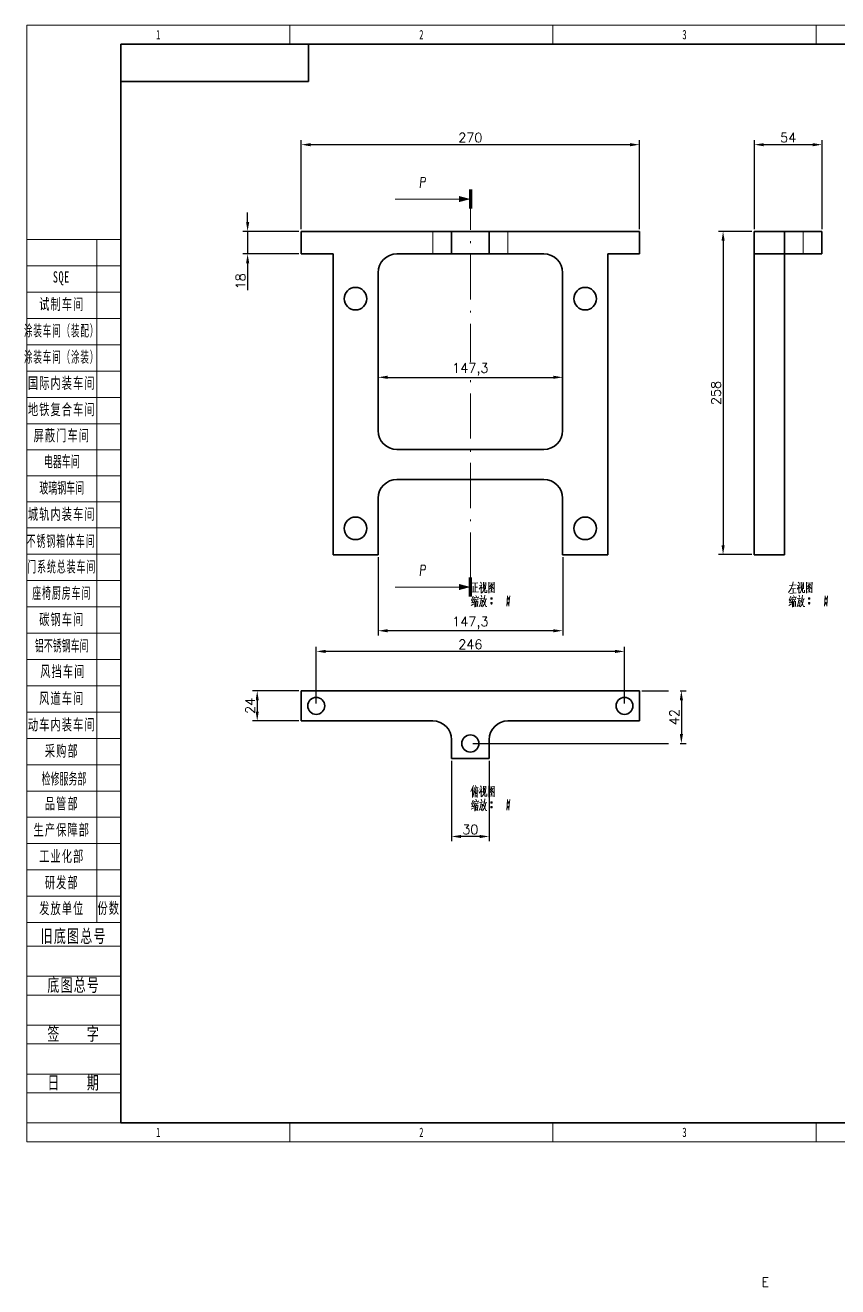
# Model space of a CAD drawing. Header units: millimetres. Extents: x -631 to 3210, y -561 to 2288.
# Drawn here: x 1949 to 2597, y -561 to 446 of the extents above; entities that cross this region are included whole.
import ezdxf
from ezdxf.enums import TextEntityAlignment as Align

# ---------------------------------------------------------------- set-up
doc = ezdxf.new("R2010")
doc.units = ezdxf.units.MM
doc.header["$PDSIZE"] = -5
doc.linetypes.add('DASHDOT', pattern=[18.5, 12, -3, 0.5, -3])
doc.layers.get('0').update_dxf_attribs({"lineweight": 18})
for name, color, linetype, lineweight in [('尺寸线层', 3, 'Continuous', 18), ('文本层', 3, 'Continuous', 18), ('粗实线层', 7, 'Continuous', 35), ('细实线层', 7, 'Continuous', 18)]:
    doc.layers.add(name, color=color, linetype=linetype, lineweight=lineweight)
doc.styles.get("Standard").update_dxf_attribs({"font": 'txt.shx', "bigfont": 'gbcbig.shx'})
doc.styles.add('标准', font='', dxfattribs={"width": 0.667})
doc.styles.get('标准').set_extended_font_data('宋体')
doc.dimstyles.get("Standard").update_dxf_attribs({"dimscale": 3, "dimtxt": 0.18, "dimasz": 0.18, "dimexe": 0.18, "dimexo": 0.0625, "dimgap": 0.09, "dimtad": 0, "dimtih": 1, "dimtoh": 1, "dimdec": 4, "dimzin": 0, "dimdsep": 46, "dimtxsty": 'Standard', "dimcen": 0.09, "dimdle": 0.36, "dimadec": 0, "dimazin": 0, "dimtfac": 1, "dimtdec": 4, "dimtofl": 0, "dimtmove": 0, "dimatfit": 3, "dimfxl": 1, "dimtolj": 1, "dimtzin": 0, "dimarcsym": 0})

# ---------------------------------------------------------------- blocks, each defined once
blk = doc.blocks.new('*X1')
at = {"layer": '尺寸线层', "linetype": 'Continuous'}
for p, q in [((-185, 91.49), (-210, 91.49)), ((-191.37, 91.49), (-191.37, -90.21)), ((-185, 84.49), (-210, 84.49)), ((-185, 77.49), (-210, 77.49)), ((-185, 70.49), (-210, 70.49)), ((-185, 63.49), (-210, 63.49)), ((-185, 56.49), (-210, 56.49)), ((-185, 49.49), (-210, 49.49)), ((-185, 42.49), (-210, 42.49)), ((-185, 35.56), (-210, 35.56)), ((-185, 35.56), (-210, 35.56)), ((-185, 28.64), (-210, 28.64)), ((-185, 28.64), (-210, 28.64)), ((-185, 21.71), (-210, 21.71)), ((-185, 21.71), (-210, 21.71)), ((-185, 14.79), (-210, 14.79)), ((-185, 7.79), (-210, 7.79)), ((-185, 0.79), (-210, 0.79)), ((-185, -6.21), (-210, -6.21)), ((-185, -13.21), (-210, -13.21)), ((-185, -20.21), (-210, -20.21)), ((-185, -27.21), (-210, -27.21)), ((-185, -34.21), (-210, -34.21)), ((-185, -41.21), (-210, -41.21)), ((-185, -48.21), (-210, -48.21)), ((-185, -55.21), (-210, -55.21)), ((-185, -62.21), (-210, -62.21)), ((-185, -69.21), (-210, -69.21)), ((-185, -76.21), (-210, -76.21)), ((-185, -83.21), (-210, -83.21)), ((-185, -90.21), (-210, -90.21))]:
    blk.add_line(p, q, dxfattribs=at)
at = {"layer": '文本层'}
for p, q in [((-210, -96.5), (-185, -96.5)), ((-210, -104.5), (-185, -104.5)), ((-210, -109.5), (-185, -109.5)), ((-210, -117.5), (-185, -117.5)), ((-210, -122.5), (-185, -122.5)), ((-210, -130.5), (-185, -130.5)), ((-210, -135.5), (-185, -135.5)), ((-210, -143.5), (-185, -143.5))]:
    blk.add_line(p, q, dxfattribs=at)
at = {"layer": '粗实线层'}
for p, q in [((-185, -143.5), (-185, 143.5)), ((-185, 143.5), (205, 143.5)), ((-135, 143.5), (-135, 133.5)), ((-135, 133.5), (-185, 133.5)), ((-185, -143.5), (205, -143.5))]:
    blk.add_line(p, q, dxfattribs=at)
at = {"layer": '细实线层'}
for p, q in [((-210, -148.5), (-210, 148.5)), ((-210, 148.5), (210, 148.5)), ((-140, 148.5), (-140, 143.5)), ((-70, 148.5), (-70, 143.5)), ((0, 148.5), (0, 143.5)), ((-140, -148.5), (-140, -143.5)), ((-70, -148.5), (-70, -143.5)), ((0, -148.5), (0, -143.5)), ((-210, -148.5), (210, -148.5)), ((-210, -148.5), (-185, -148.5))]:
    blk.add_line(p, q, dxfattribs=at)
at = {"layer": '尺寸线层', "linetype": 'Continuous', "char_height": 3, "attachment_point": 5, "style": '标准'}
for s, insert, width, line_spacing_factor in [('\\T1.1;\\W0.667;SQE', (-200.8, 81.17), 31.0587, 0.47619), ('\\T1.1;\\W0.667;试制车间', (-200.68, 74.14), 31.0587, 0.57381), ('\\T1.1;\\W0.54149;涂装车间（装配）', (-200.73, 67.06), 27.5396, 0.574243), ('\\T1.1;\\W0.54149;涂装车间（涂装）', (-200.73, 60.06), 27.5396, 0.574243), ('\\T1.1;\\W0.667;国际内装车间', (-200.68, 53.14), 31.0587, 0.561905), ('\\T1.1;\\W0.667;地铁复合车间', (-200.68, 46.14), 31.0587, 0.561905), ('\\T1.1;\\W0.667;屏蔽门车间', (-200.68, 39.21), 31.0587, 0.561905), ('\\W1;{\\W0.567;\\T1;电器车间}', (-200.68, 32.29), 37.2629, 0.561905), ('\\W1;{\\W0.567;\\T1;玻璃钢车间}', (-200.68, 25.29), 37.2629, 0.564286), ('\\T1.1;城轨内装车间', (-200.68, 18.29), 18.6315, 1.15057), ('\\T1.1;{\\W0.567;不锈钢箱体车间}', (-200.85, 11.13), 18.6315, 1.15057), ('\\T1.1;{\\W0.567;门系统总装车间}', (-200.68, 4.29), 18.6315, 1.15057), ('\\T1.1;{\\W0.567;座椅厨房车间}', (-200.68, -2.71), 18.6315, 1.15057), ('\\T1.1;碳钢车间', (-200.68, -9.71), 18.6315, 1.15057), ('{\\W0.567;\\T1;铝不锈钢车间}', (-200.68, -16.71), 18.6315, 1.15057), ('\\T1.1;风挡车间', (-200.39, -23.55), 18.6315, 1.15057), ('\\T1.1;风道车间', (-200.68, -30.71), 18.6315, 1.15057), ('\\T1.1;动车内装车间', (-200.68, -37.71), 18.6315, 1.15057), ('\\T1.1;采购部', (-200.68, -44.71), 18.6315, 1.15057), ('\\W1;{\\W0.567;\\T1;检修服务部}', (-200.08, -52.1), 37.2629, 0.564286), ('\\T1.1;品管部', (-200.68, -58.71), 18.6315, 1.15057), ('\\T1.1;生产保障部', (-200.68, -65.71), 18.6315, 1.15057), ('\\T1.1;工业化部', (-200.68, -72.71), 18.6315, 1.15057), ('\\T1.1;研发部', (-200.68, -79.71), 18.6315, 1.15057), ('\\T1.1;发放单位', (-200.68, -86.58), 18.6315, 0.853342), ('\\T1.1;份数', (-188.18, -86.53), 6.3685, 1.15057)]:
    blk.add_mtext(s, dxfattribs=dict(at, insert=insert, width=width, line_spacing_factor=line_spacing_factor))
at = {"layer": '尺寸线层', "style": '标准'}
for tag, height, width, p in [('T1', 2.5, 0.667, (-175, 146)), ('T2', 2.5, 0.667, (-105, 146)), ('T3', 2.5, 0.667, (-35, 146)), ('T4', 2.5, 0.667, (35, 146)), ('T5', 2.5, 0.667, (105, 146)), ('T6', 2.5, 0.667, (175, 146)), ('R1', 2.5, 0.667, (207.5, 111.38)), ('SQE', 3.5, 0.667, (-188.18, 80.99)), ('试制车间', 3.5, 0.28375, (-188.18, 73.99)), ('涂装车间（装配）', 3.5, 0.147264, (-188.18, 66.99)), ('涂装车间（涂装）', 3.5, 0.147264, (-188.18, 59.99)), ('国际内装车间', 3.5, 0.189302, (-188.18, 52.99)), ('地铁复合车间', 3.5, 0.186278, (-188.18, 46.02)), ('屏蔽门车间', 3.5, 0.225254, (-188.18, 39.14)), ('R2', 2.5, 0.667, (207.5, 37.12)), ('电器车间', 3.5, 0.292284, (-188.18, 32.21)), ('玻璃钢车间', 3.5, 0.225603, (-188.18, 25.29)), ('城轨内装车间', 3.5, 0.186278, (-188.18, 18.29)), ('不锈钢箱体车间', 3.5, 0.15932, (-188.18, 11.29)), ('门系统总装车间', 3.5, 0.161527, (-188.18, 4.29)), ('座椅厨房车间', 3.5, 0.186516, (-188.18, -2.71)), ('碳钢车间', 3.5, 0.28375, (-188.18, -9.71)), ('铝不锈钢车间', 3.5, 0.186397, (-188.18, -16.71)), ('风挡车间', 3.5, 0.284026, (-188.18, -23.71)), ('风道车间', 3.5, 0.284026, (-188.18, -30.71)), ('动车内装车间', 3.5, 0.186397, (-188.18, -37.71)), ('R3', 2.5, 0.667, (207.5, -37.12)), ('采购部', 3.5, 0.378308, (-188.18, -44.71)), ('检修服务部', 3.5, 0.223014, (-188.18, -51.71)), ('品管部', 3.5, 0.389426, (-188.18, -58.71)), ('生产保障部', 3.5, 0.223356, (-188.18, -65.71)), ('工业化部', 3.5, 0.281557, (-188.18, -72.71)), ('研发部', 3.5, 0.3788, (-188.18, -79.71)), ('旧底图总号', 3, 0.667, (-197.5, -100.5)), ('R4', 2.5, 0.667, (207.5, -111.38)), ('底图总号', 3, 0.667, (-197.5, -113.5)), ('签字', 3, 0.667, (-197.5, -126.5)), ('日期', 3, 0.667, (-197.5, -139.5)), ('B1', 2.5, 0.667, (-175, -146)), ('B2', 2.5, 0.667, (-105, -146)), ('B3', 2.5, 0.667, (-35, -146)), ('B4', 2.5, 0.667, (35, -146)), ('B5', 2.5, 0.667, (105, -146)), ('B6', 2.5, 0.667, (175, -146))]:
    blk.add_attdef(tag, text='', height=height, dxfattribs=dict(at, width=width)).set_placement(p, align=Align.MIDDLE_CENTER)
at = {"layer": '尺寸线层', "style": '标准', "width": 0.667}
blk.add_attdef('图号', text='', height=5.33, rotation=180, dxfattribs=at).set_placement((-160, 138.5), align=Align.MIDDLE_CENTER)
at = {"layer": '文本层', "char_height": 3.5, "width": 25, "attachment_point": 5, "style": '标准'}
for s, insert in [('\\T1.1;旧底图总号', (-197.5, -94)), ('\\T1.1;底图总号', (-197.5, -107)), ('\\T1.1;签    字', (-197.5, -120)), ('\\T1.1;日    期', (-197.5, -133))]:
    blk.add_mtext(s, dxfattribs=dict(at, insert=insert))
blk = doc.blocks.new('*X57')
at = {"layer": '尺寸线层', "color": 0, "insert": (-41.5, 140.3), "char_height": 7.5, "width": 9.107, "attachment_point": 8}
blk.add_mtext('E', dxfattribs=at)
blk = doc.blocks.new('*X58')
at = {"lineweight": 13}
for points in [[(-108.79, 77.5), (-105.79, 78.31), (-108.79, 79.11)], [(-108.79, -25.7), (-105.79, -24.89), (-108.79, -24.09)]]:
    blk.add_hatch(color=7, dxfattribs=at).paths.add_polyline_path(points, flags=0)
at = {"color": 7, "lineweight": 100, "ltscale": 0.125}
for p, q in [((-105.79, 80.81), (-105.79, 75.81)), ((-105.79, -27.39), (-105.79, -22.39))]:
    blk.add_line(p, q, dxfattribs=at)
at = {"color": 7, "lineweight": 13}
for p, q in [((-105.79, 78.31), (-125.79, 78.31)), ((-105.79, -24.89), (-125.79, -24.89))]:
    blk.add_line(p, q, dxfattribs=at)
at = {"color": 7, "linetype": 'DASHDOT', "lineweight": 13}
blk.add_line((-105.79, -22.39), (-105.79, 75.81), dxfattribs=at)
at = {"color": 7, "lineweight": 35, "ltscale": 0.15}
for p, q in [((-150.79, 63.71), (-150.79, 69.71)), ((-110.79, 69.71), (-110.79, 63.71)), ((-100.79, 63.71), (-100.79, 69.71)), ((-60.79, 69.71), (-60.79, 63.71)), ((-30.25, 63.71), (-30.25, 69.71)), ((-22.25, 63.71), (-22.25, 69.71)), ((-12.25, 69.71), (-12.25, 63.71))]:
    blk.add_line(p, q, dxfattribs=at)
at = {"color": 7, "lineweight": 35}
for p, q in [((-150.79, 69.71), (-115.79, 69.71)), ((-95.79, 69.71), (-60.79, 69.71)), ((-142.34, 63.71), (-142.34, -16.29)), ((-69.24, -16.29), (-69.24, 63.71)), ((-30.25, -16.29), (-30.25, 63.71)), ((-22.25, 63.71), (-22.25, -16.29)), ((-130.34, 16.71), (-130.34, 58.71)), ((-81.24, 58.71), (-81.24, 16.71)), ((-125.34, 11.71), (-86.24, 11.71)), ((-86.24, 3.71), (-125.34, 3.71)), ((-150.79, -52.52), (-60.79, -52.52)), ((-150.79, -60.52), (-115.79, -60.52)), ((-95.79, -60.52), (-60.79, -60.52))]:
    blk.add_line(p, q, dxfattribs=at)
at = {"color": 7, "lineweight": 13, "ltscale": 0.15}
for p, q in [((-115.79, 63.71), (-115.79, 69.71)), ((-95.79, 63.71), (-95.79, 69.71)), ((-17.25, 69.71), (-17.25, 63.71))]:
    blk.add_line(p, q, dxfattribs=at)
at = {"color": 7, "lineweight": 35, "ltscale": 0.125}
for p, q in [((-115.79, 69.71), (-110.79, 69.71)), ((-100.79, 69.71), (-95.79, 69.71)), ((-22.25, 69.71), (-17.25, 69.71)), ((-17.25, 69.71), (-12.25, 69.71)), ((-115.79, 63.71), (-110.79, 63.71)), ((-100.79, 63.71), (-95.79, 63.71)), ((-22.25, 63.71), (-17.25, 63.71)), ((-17.25, 63.71), (-12.25, 63.71)), ((-110.79, -65.52), (-110.79, -70.52)), ((-100.79, -70.52), (-100.79, -65.52))]:
    blk.add_line(p, q, dxfattribs=at)
at = {"color": 7, "lineweight": 35, "ltscale": 0.25}
for p, q in [((-110.79, 69.71), (-100.79, 69.71)), ((-110.79, 63.71), (-100.79, 63.71)), ((-110.79, -70.52), (-100.79, -70.52))]:
    blk.add_line(p, q, dxfattribs=at)
at = {"color": 7, "lineweight": 35, "ltscale": 0.2}
for p, q in [((-30.25, 69.71), (-22.25, 69.71)), ((-30.25, 63.71), (-22.25, 63.71)), ((-22.25, -16.29), (-30.25, -16.29)), ((-150.79, -52.52), (-150.79, -60.52)), ((-60.79, -52.52), (-60.79, -60.52))]:
    blk.add_line(p, q, dxfattribs=at)
at = {"color": 7, "lineweight": 35, "ltscale": 0.211255}
for p, q in [((-150.79, 63.71), (-142.34, 63.71)), ((-69.24, 63.71), (-60.79, 63.71))]:
    blk.add_line(p, q, dxfattribs=at)
at = {"color": 7, "lineweight": 35, "ltscale": 0.238745}
for p, q in [((-125.34, 63.71), (-115.79, 63.71)), ((-95.79, 63.71), (-86.24, 63.71))]:
    blk.add_line(p, q, dxfattribs=at)
at = {"color": 7, "lineweight": 35, "ltscale": 0.375}
for p, q in [((-130.34, -16.29), (-130.34, -1.29)), ((-81.24, -1.29), (-81.24, -16.29))]:
    blk.add_line(p, q, dxfattribs=at)
at = {"color": 7, "lineweight": 35, "ltscale": 0.3}
for p, q in [((-142.34, -16.29), (-130.34, -16.29)), ((-81.24, -16.29), (-69.24, -16.29))]:
    blk.add_line(p, q, dxfattribs=at)
at = {"color": 7, "lineweight": 35, "ltscale": 0.000512695}
for p, q in [((-115.79, -60.52), (-115.77, -60.52)), ((-95.81, -60.52), (-95.79, -60.52))]:
    blk.add_line(p, q, dxfattribs=at)
at = {"color": 7, "lineweight": 13}
for points in [[(-119.12, 81.28), (-118.98, 82.86), (-118.87, 84.08), (-118.03, 84.08), (-117.86, 83.94), (-117.75, 83.77), (-117.82, 83.07), (-118.03, 82.86), (-118.98, 82.86)], [(-119.12, -21.92), (-118.98, -20.34), (-118.87, -19.12), (-118.03, -19.12), (-117.86, -19.26), (-117.75, -19.43), (-117.82, -20.13), (-118.03, -20.34), (-118.98, -20.34)], [(-19.88, -23.47), (-20.09, -24.41)], [(-105.61, -26.27), (-103.65, -26.16)], [(-105.33, -23.85), (-103.83, -23.78)], [(-105.05, -24.66), (-105.05, -26.23)], [(-104.56, -23.85), (-104.56, -25.01), (-104.56, -26.2)], [(-104.56, -24.97), (-103.93, -24.9)], [(-102.74, -24.24), (-102.92, -24.73), (-103.41, -25.46)], [(-103.37, -24.45), (-102.81, -24.38)], [(-103.09, -23.57), (-102.81, -23.99)], [(-102.92, -24.73), (-102.92, -26.51)], [(-102.92, -24.9), (-102.6, -25.22)], [(-102.81, -26.51), (-102.53, -26.23)], [(-102.53, -26.23), (-102.29, -25.88)], [(-102.32, -23.61), (-102.32, -25.29)], [(-101.66, -23.78), (-102.32, -23.85)], [(-102.11, -25.25), (-102.29, -25.88)], [(-102.01, -24.2), (-102.11, -25.25)], [(-101.97, -26.23), (-101.97, -25.15)], [(-101.83, -26.34), (-101.97, -26.23)], [(-101.41, -26.34), (-101.83, -26.34)], [(-101.73, -25.36), (-101.66, -23.68)], [(-101.41, -25.71), (-101.41, -26.34)], [(-100.89, -23.57), (-100.89, -25.04), (-100.89, -26.55)], [(-100.89, -23.61), (-100.89, -25.01), (-100.89, -26.41)], [(-99.42, -23.75), (-100.89, -23.89)], [(-100.89, -26.3), (-99.52, -26.2)], [(-100.82, -25.5), (-100.33, -25.08)], [(-100.12, -24.03), (-100.68, -24.83)], [(-100.36, -24.59), (-99.66, -25.32)], [(-100.36, -25.67), (-100.01, -26.06)], [(-100.33, -24.38), (-99.87, -24.31)], [(-100.33, -25.08), (-100.12, -24.8)], [(-100.26, -25.29), (-100.01, -25.57)], [(-100.12, -24.8), (-99.77, -24.17)], [(-99.66, -25.32), (-99.49, -25.29)], [(-99.45, -26.48), (-99.45, -26.37), (-99.52, -26.2)], [(-99.45, -26.37), (-99.45, -25.01), (-99.42, -23.61)], [(-20.55, -25.46), (-21.11, -26.34)], [(-20.9, -24.48), (-19.08, -24.34)], [(-20.79, -26.58), (-19.08, -26.48)], [(-20.09, -24.41), (-20.55, -25.46)], [(-20.41, -25.39), (-19.32, -25.29)], [(-19.88, -25.36), (-19.92, -26.55)], [(-18.2, -24.24), (-18.38, -24.73), (-18.87, -25.46)], [(-18.83, -24.45), (-18.27, -24.38)], [(-18.55, -23.57), (-18.27, -23.99)], [(-18.38, -24.73), (-18.38, -26.51)], [(-18.38, -24.9), (-18.06, -25.22)], [(-18.27, -26.51), (-17.99, -26.23)], [(-17.99, -26.23), (-17.75, -25.88)], [(-17.78, -23.61), (-17.78, -25.29)], [(-17.12, -23.78), (-17.78, -23.85)], [(-17.57, -25.25), (-17.75, -25.88)], [(-17.47, -24.2), (-17.57, -25.25)], [(-17.43, -26.23), (-17.43, -25.15)], [(-17.29, -26.34), (-17.43, -26.23)], [(-16.87, -26.34), (-17.29, -26.34)], [(-17.19, -25.36), (-17.12, -23.68)], [(-16.87, -25.71), (-16.87, -26.34)], [(-16.35, -23.57), (-16.35, -25.04), (-16.35, -26.55)], [(-16.35, -23.61), (-16.35, -25.01), (-16.35, -26.41)], [(-14.88, -23.75), (-16.35, -23.89)], [(-16.35, -26.3), (-14.98, -26.2)], [(-16.28, -25.5), (-15.79, -25.08)], [(-15.58, -24.03), (-16.14, -24.83)], [(-15.82, -24.59), (-15.12, -25.32)], [(-15.82, -25.67), (-15.47, -26.06)], [(-15.79, -24.38), (-15.33, -24.31)], [(-15.79, -25.08), (-15.58, -24.8)], [(-15.72, -25.29), (-15.47, -25.57)], [(-15.58, -24.8), (-15.23, -24.17)], [(-15.12, -25.32), (-14.95, -25.29)], [(-14.91, -26.48), (-14.91, -26.37), (-14.98, -26.2)], [(-14.91, -26.37), (-14.91, -25.01), (-14.88, -23.61)], [(-105.58, -29.77), (-104.88, -29.38)], [(-105.12, -28.33), (-105.54, -28.47)], [(-105.05, -27.32), (-105.51, -28.4)], [(-105.47, -29.1), (-104.95, -28.93)], [(-104.98, -28.09), (-105.44, -29.1)], [(-104.67, -28.61), (-104.98, -29.1)], [(-104.74, -27.63), (-104.84, -28.19)], [(-104.74, -27.77), (-103.69, -27.63)], [(-104.49, -28.05), (-104.67, -28.61)], [(-104.63, -28.54), (-104.63, -30.26)], [(-104.42, -28.33), (-103.72, -28.23)], [(-104.35, -27.14), (-104.18, -27.53)], [(-104.35, -28.75), (-104.32, -30.15)], [(-104.35, -28.86), (-103.83, -28.79)], [(-104.32, -29.42), (-103.93, -29.35)], [(-103.86, -29.91), (-104.28, -29.98)], [(-104.11, -28.3), (-104.18, -28.86)], [(-103.79, -28.68), (-103.86, -30.08)], [(-103.65, -27.53), (-103.79, -27.98)], [(-102.88, -27.91), (-102.99, -28.82), (-103.09, -29.24), (-103.41, -30.12)], [(-103.37, -27.98), (-102.32, -27.84)], [(-102.57, -28.4), (-102.67, -29.24), (-102.81, -30.08), (-103.02, -29.8)], [(-102.95, -28.58), (-102.57, -28.51)], [(-102.88, -27.07), (-102.78, -27.63)], [(-102.18, -29.66), (-102.57, -30.19)], [(-102.18, -28.4), (-102.36, -28.96)], [(-102.25, -28.65), (-101.69, -30.08)], [(-102.04, -27.77), (-102.18, -28.4)], [(-101.9, -29.03), (-102.18, -29.66)], [(-102.11, -28.16), (-101.41, -28.02)], [(-101.97, -27.04), (-102.04, -27.77)], [(-101.69, -28.09), (-101.9, -29.03)], [(-101.69, -30.08), (-101.38, -30.08)], [(-100.36, -27.95), (-99.98, -27.95)], [(-100.36, -29.21), (-99.98, -29.21)], [(-100.33, -27.84), (-100.01, -27.84)], [(-100.33, -28.09), (-100.01, -28.09)], [(-100.33, -29.1), (-100.01, -29.1)], [(-100.33, -29.35), (-100.01, -29.35)], [(-95.92, -27.21), (-96.02, -28.61), (-96.13, -30.01)], [(-95.92, -27.95), (-95.53, -27.95)], [(-95.92, -29.21), (-95.53, -29.21)], [(-95.88, -27.84), (-95.57, -27.84)], [(-95.88, -28.09), (-95.57, -28.09)], [(-95.88, -29.1), (-95.57, -29.1)], [(-95.88, -29.35), (-95.57, -29.35)], [(-95.32, -27.21), (-95.43, -28.61), (-95.53, -30.01)], [(-21.04, -29.77), (-20.34, -29.38)], [(-20.58, -28.33), (-21, -28.47)], [(-20.51, -27.32), (-20.97, -28.4)], [(-20.93, -29.1), (-20.41, -28.93)], [(-20.44, -28.09), (-20.9, -29.1)], [(-20.13, -28.61), (-20.44, -29.1)], [(-20.2, -27.63), (-20.3, -28.19)], [(-20.2, -27.77), (-19.15, -27.63)], [(-19.95, -28.05), (-20.13, -28.61)], [(-20.09, -28.54), (-20.09, -30.26)], [(-19.88, -28.33), (-19.18, -28.23)], [(-19.81, -27.14), (-19.64, -27.53)], [(-19.81, -28.75), (-19.78, -30.15)], [(-19.81, -28.86), (-19.29, -28.79)], [(-19.78, -29.42), (-19.39, -29.35)], [(-19.32, -29.91), (-19.74, -29.98)], [(-19.57, -28.3), (-19.64, -28.86)], [(-19.25, -28.68), (-19.32, -30.08)], [(-19.11, -27.53), (-19.25, -27.98)], [(-18.34, -27.91), (-18.45, -28.82), (-18.55, -29.24), (-18.87, -30.12)], [(-18.83, -27.98), (-17.78, -27.84)], [(-18.03, -28.4), (-18.13, -29.24), (-18.27, -30.08), (-18.48, -29.8)], [(-18.41, -28.58), (-18.03, -28.51)], [(-18.34, -27.07), (-18.24, -27.63)], [(-17.64, -29.66), (-18.03, -30.19)], [(-17.64, -28.4), (-17.82, -28.96)], [(-17.71, -28.65), (-17.15, -30.08)], [(-17.5, -27.77), (-17.64, -28.4)], [(-17.36, -29.03), (-17.64, -29.66)], [(-17.57, -28.16), (-16.87, -28.02)], [(-17.43, -27.04), (-17.5, -27.77)], [(-17.15, -28.09), (-17.36, -29.03)], [(-17.15, -30.08), (-16.84, -30.08)], [(-15.82, -27.95), (-15.44, -27.95)], [(-15.82, -29.21), (-15.44, -29.21)], [(-15.79, -27.84), (-15.47, -27.84)], [(-15.79, -28.09), (-15.47, -28.09)], [(-15.79, -29.1), (-15.47, -29.1)], [(-15.79, -29.35), (-15.47, -29.35)], [(-11.38, -27.21), (-11.48, -28.61), (-11.59, -30.01)], [(-11.38, -27.95), (-10.99, -27.95)], [(-11.38, -29.21), (-10.99, -29.21)], [(-11.34, -27.84), (-11.03, -27.84)], [(-11.34, -28.09), (-11.03, -28.09)], [(-11.34, -29.1), (-11.03, -29.1)], [(-11.34, -29.35), (-11.03, -29.35)], [(-10.78, -27.21), (-10.89, -28.61), (-10.99, -30.01)], [(-104.98, -77.7), (-105.68, -79.31)], [(-105.23, -78.36), (-105.23, -79.59), (-105.23, -80.85)], [(-104.95, -80.11), (-105.12, -80.74)], [(-104.84, -79.48), (-104.95, -80.11)], [(-104.81, -78.19), (-104.84, -79.48)], [(-104.81, -78.43), (-103.69, -78.26)], [(-104.53, -79.06), (-104.77, -79.52)], [(-104.42, -78.54), (-104.53, -79.06)], [(-104.53, -79.06), (-104.53, -80.81)], [(-104.42, -77.73), (-104.21, -78.22)], [(-104.42, -79.24), (-103.62, -79.1)], [(-104.35, -79.48), (-104.21, -79.9)], [(-103.97, -80.85), (-104.25, -80.39)], [(-103.97, -78.43), (-103.97, -79.62), (-103.97, -80.85)], [(-102.74, -78.47), (-102.92, -78.96), (-103.41, -79.69)], [(-103.37, -78.68), (-102.81, -78.61)], [(-103.09, -77.8), (-102.81, -78.22)], [(-102.92, -78.96), (-102.92, -80.74)], [(-102.92, -79.13), (-102.6, -79.45)], [(-102.81, -80.74), (-102.53, -80.46)], [(-102.53, -80.46), (-102.29, -80.11)], [(-102.32, -77.84), (-102.32, -79.52)], [(-101.66, -78.01), (-102.32, -78.08)], [(-102.11, -79.48), (-102.29, -80.11)], [(-102.01, -78.43), (-102.11, -79.48)], [(-101.97, -80.46), (-101.97, -79.38)], [(-101.83, -80.57), (-101.97, -80.46)], [(-101.73, -79.59), (-101.66, -77.91)], [(-101.41, -79.94), (-101.41, -80.57)], [(-100.89, -77.8), (-100.89, -79.27), (-100.89, -80.78)], [(-100.89, -77.84), (-100.89, -79.24), (-100.89, -80.64)], [(-99.42, -77.98), (-100.89, -78.12)], [(-100.89, -80.53), (-99.52, -80.43)], [(-100.82, -79.73), (-100.33, -79.31)], [(-100.12, -78.26), (-100.68, -79.06)], [(-100.36, -78.82), (-99.66, -79.55)], [(-100.36, -79.9), (-100.01, -80.29)], [(-100.33, -78.61), (-99.87, -78.54)], [(-100.33, -79.31), (-100.12, -79.03)], [(-100.26, -79.52), (-100.01, -79.8)], [(-100.12, -79.03), (-99.77, -78.4)], [(-99.66, -79.55), (-99.49, -79.52)], [(-99.45, -80.71), (-99.45, -80.6), (-99.52, -80.43)], [(-99.45, -80.6), (-99.45, -79.24), (-99.42, -77.84)], [(-105.58, -84), (-104.88, -83.61)], [(-105.12, -82.56), (-105.54, -82.7)], [(-105.05, -81.55), (-105.51, -82.63)], [(-105.47, -83.33), (-104.95, -83.16)], [(-104.98, -82.32), (-105.44, -83.33)], [(-104.67, -82.84), (-104.98, -83.33)], [(-104.74, -81.86), (-104.84, -82.42)], [(-104.74, -82), (-103.69, -81.86)], [(-104.49, -82.28), (-104.67, -82.84)], [(-104.63, -82.77), (-104.63, -84.49)], [(-104.42, -82.56), (-103.72, -82.46)], [(-104.35, -81.37), (-104.18, -81.76)], [(-104.35, -82.98), (-104.32, -84.38)], [(-104.35, -83.09), (-103.83, -83.02)], [(-104.32, -83.65), (-103.93, -83.58)], [(-104.11, -82.53), (-104.18, -83.09)], [(-103.79, -82.91), (-103.86, -84.31)], [(-103.65, -81.76), (-103.79, -82.21)], [(-102.88, -82.14), (-102.99, -83.05), (-103.09, -83.47), (-103.41, -84.35)], [(-103.37, -82.21), (-102.32, -82.07)], [(-102.57, -82.63), (-102.67, -83.47), (-102.81, -84.31), (-103.02, -84.03)], [(-102.95, -82.81), (-102.57, -82.74)], [(-102.88, -81.3), (-102.78, -81.86)], [(-102.18, -83.89), (-102.57, -84.42)], [(-102.18, -82.63), (-102.36, -83.19)], [(-102.25, -82.88), (-101.69, -84.31)], [(-102.04, -82), (-102.18, -82.63)], [(-101.9, -83.26), (-102.18, -83.89)], [(-102.11, -82.39), (-101.41, -82.25)], [(-101.97, -81.27), (-102.04, -82)], [(-101.69, -82.32), (-101.9, -83.26)], [(-101.41, -80.57), (-101.83, -80.57)], [(-100.36, -82.18), (-99.98, -82.18)], [(-100.36, -83.44), (-99.98, -83.44)], [(-100.33, -82.07), (-100.01, -82.07)], [(-100.33, -82.32), (-100.01, -82.32)], [(-100.33, -83.33), (-100.01, -83.33)], [(-100.33, -83.58), (-100.01, -83.58)], [(-95.92, -81.44), (-96.02, -82.84), (-96.13, -84.24)], [(-95.92, -82.18), (-95.53, -82.18)], [(-95.92, -83.44), (-95.53, -83.44)], [(-95.88, -82.07), (-95.57, -82.07)], [(-95.88, -82.32), (-95.57, -82.32)], [(-95.88, -83.33), (-95.57, -83.33)], [(-95.88, -83.58), (-95.57, -83.58)], [(-95.32, -81.44), (-95.43, -82.84), (-95.53, -84.24)], [(-103.86, -84.14), (-104.28, -84.21)], [(-101.69, -84.31), (-101.38, -84.31)]]:
    blk.add_lwpolyline(points, dxfattribs=at)
for points in [[(-100.26, -28.16), (-100.08, -28.16), (-99.98, -28.05), (-99.98, -27.88), (-100.08, -27.77), (-100.26, -27.77), (-100.36, -27.88), (-100.36, -28.05)], [(-100.26, -29.42), (-100.08, -29.42), (-99.98, -29.31), (-99.98, -29.14), (-100.08, -29.03), (-100.26, -29.03), (-100.36, -29.14), (-100.36, -29.31)], [(-95.81, -28.16), (-95.64, -28.16), (-95.53, -28.05), (-95.53, -27.88), (-95.64, -27.77), (-95.81, -27.77), (-95.92, -27.88), (-95.92, -28.05)], [(-95.81, -29.42), (-95.64, -29.42), (-95.53, -29.31), (-95.53, -29.14), (-95.64, -29.03), (-95.81, -29.03), (-95.92, -29.14), (-95.92, -29.31)], [(-15.72, -28.16), (-15.54, -28.16), (-15.44, -28.05), (-15.44, -27.88), (-15.54, -27.77), (-15.72, -27.77), (-15.82, -27.88), (-15.82, -28.05)], [(-15.72, -29.42), (-15.54, -29.42), (-15.44, -29.31), (-15.44, -29.14), (-15.54, -29.03), (-15.72, -29.03), (-15.82, -29.14), (-15.82, -29.31)], [(-11.27, -28.16), (-11.1, -28.16), (-10.99, -28.05), (-10.99, -27.88), (-11.1, -27.77), (-11.27, -27.77), (-11.38, -27.88), (-11.38, -28.05)], [(-11.27, -29.42), (-11.1, -29.42), (-10.99, -29.31), (-10.99, -29.14), (-11.1, -29.03), (-11.27, -29.03), (-11.38, -29.14), (-11.38, -29.31)], [(-100.26, -82.39), (-100.08, -82.39), (-99.98, -82.28), (-99.98, -82.11), (-100.08, -82), (-100.26, -82), (-100.36, -82.11), (-100.36, -82.28)], [(-100.26, -83.65), (-100.08, -83.65), (-99.98, -83.54), (-99.98, -83.37), (-100.08, -83.26), (-100.26, -83.26), (-100.36, -83.37), (-100.36, -83.54)], [(-95.81, -82.39), (-95.64, -82.39), (-95.53, -82.28), (-95.53, -82.11), (-95.64, -82), (-95.81, -82), (-95.92, -82.11), (-95.92, -82.28)], [(-95.81, -83.65), (-95.64, -83.65), (-95.53, -83.54), (-95.53, -83.37), (-95.64, -83.26), (-95.81, -83.26), (-95.92, -83.37), (-95.92, -83.54)]]:
    blk.add_lwpolyline(points, close=True, dxfattribs=at)
at = {"color": 7, "lineweight": 35}
for centre, radius in [((-136.34, 51.81), 3), ((-75.24, 51.81), 3), ((-136.34, -9.29), 3), ((-75.24, -9.29), 3), ((-146.79, -56.52), 2.25), ((-64.79, -56.52), 2.25), ((-105.79, -66.52), 2.29)]:
    blk.add_circle(centre, radius, dxfattribs=at)
for centre, start, end in [((-125.34, 58.71), 90, 180), ((-86.24, 58.71), 0, 90), ((-125.34, 16.71), 180, 270), ((-86.24, 16.71), 270, 360), ((-125.34, -1.29), 90, 180), ((-86.24, -1.29), 0, 90), ((-115.79, -65.52), 0, 90), ((-95.79, -65.52), 90, 180)]:
    blk.add_arc(centre, 5, start, end, dxfattribs=at)
blk = doc.blocks.new('*X59')
at = {"layer": 'Defpoints', "color": 0, "transparency": 16777216}
for p in [(2439.1, 350.2), (2169.1, 281), (2439.1, 281)]:
    blk.add_point(p, dxfattribs=at)
at = {"layer": '尺寸线层', "color": 0, "linetype": 'Continuous', "lineweight": -2, "transparency": 16777216}
for p, q in [((2169.1, 282.8), (2169.1, 353.9)), ((2439.1, 282.8), (2439.1, 353.9)), ((2176.6, 350.2), (2431.6, 350.2))]:
    blk.add_line(p, q, dxfattribs=at)
at = {"layer": '尺寸线层', "color": 0, "transparency": 16777216}
for points in [[(2176.6, 351.4), (2176.6, 348.9), (2169.1, 350.2)], [(2431.6, 351.4), (2431.6, 348.9), (2439.1, 350.2)]]:
    blk.add_solid(points, dxfattribs=at)
at = {"layer": '尺寸线层', "color": 0, "transparency": 16777216, "insert": (2304.1, 355.8), "char_height": 7.5, "width": 24.286, "attachment_point": 5, "bg_fill": 3, "box_fill_scale": 1.1, "bg_fill_color": 256, "bg_fill_true_color": 13158600, "bg_fill_transparency": 0}
blk.add_mtext('\\A1;270', dxfattribs=at)
blk = doc.blocks.new('*X60')
at = {"layer": 'Defpoints', "color": 0, "transparency": 16777216}
for p in [(2584.8, 350.2), (2530.8, 281), (2584.8, 281)]:
    blk.add_point(p, dxfattribs=at)
at = {"layer": '尺寸线层', "color": 0, "linetype": 'Continuous', "lineweight": -2, "transparency": 16777216}
for p, q in [((2530.8, 282.8), (2530.8, 353.9)), ((2584.8, 282.8), (2584.8, 353.9)), ((2538.3, 350.2), (2577.3, 350.2))]:
    blk.add_line(p, q, dxfattribs=at)
at = {"layer": '尺寸线层', "color": 0, "transparency": 16777216}
for points in [[(2538.3, 351.4), (2538.3, 348.9), (2530.8, 350.2)], [(2577.3, 351.4), (2577.3, 348.9), (2584.8, 350.2)]]:
    blk.add_solid(points, dxfattribs=at)
at = {"layer": '尺寸线层', "color": 0, "transparency": 16777216, "insert": (2557.8, 355.8), "char_height": 7.5, "width": 22.143, "attachment_point": 5, "bg_fill": 3, "box_fill_scale": 1.1, "bg_fill_color": 256, "bg_fill_true_color": 13158600, "bg_fill_transparency": 0}
blk.add_mtext('\\A1;54', dxfattribs=at)
blk = doc.blocks.new('*X61')
at = {"layer": 'Defpoints', "color": 0, "transparency": 16777216}
for p in [(2530.8, 281), (2505.8, 23), (2530.8, 23)]:
    blk.add_point(p, dxfattribs=at)
at = {"layer": '尺寸线层', "color": 0, "linetype": 'Continuous', "lineweight": -2, "transparency": 16777216}
for p, q in [((2528.9, 281), (2502.1, 281)), ((2505.8, 273.5), (2505.8, 30.5)), ((2528.9, 23), (2502.1, 23))]:
    blk.add_line(p, q, dxfattribs=at)
at = {"layer": '尺寸线层', "color": 0, "transparency": 16777216}
for points in [[(2504.6, 273.5), (2507.1, 273.5), (2505.8, 281)], [(2504.6, 30.5), (2507.1, 30.5), (2505.8, 23)]]:
    blk.add_solid(points, dxfattribs=at)
at = {"layer": '尺寸线层', "color": 0, "transparency": 16777216, "insert": (2500.2, 152), "char_height": 7.5, "width": 24.286, "attachment_point": 5, "rotation": 90, "bg_fill": 3, "box_fill_scale": 1.1, "bg_fill_color": 256, "bg_fill_true_color": 13158600, "bg_fill_transparency": 0}
blk.add_mtext('\\A1;258', dxfattribs=at)
blk = doc.blocks.new('*X62')
at = {"layer": 'Defpoints', "color": 0, "transparency": 16777216}
for p in [(2169.1, -85.7), (2169.1, -109.7)]:
    blk.add_point(p, dxfattribs=at)
at = {"layer": '尺寸线层', "color": 0, "linetype": 'Continuous', "lineweight": -2, "transparency": 16777216}
for p, q in [((2167.3, -85.7), (2130.2, -85.7)), ((2134, -93.2), (2134, -102.2)), ((2167.3, -109.7), (2130.2, -109.7))]:
    blk.add_line(p, q, dxfattribs=at)
at = {"layer": '尺寸线层', "color": 0, "transparency": 16777216}
for points in [[(2132.7, -93.2), (2135.2, -93.2), (2134, -85.7)], [(2132.7, -102.2), (2135.2, -102.2), (2134, -109.7)]]:
    blk.add_solid(points, dxfattribs=at)
at = {"layer": '尺寸线层', "color": 0, "transparency": 16777216, "insert": (2128.4, -97.7), "char_height": 7.5, "width": 15, "attachment_point": 5, "rotation": 90, "bg_fill": 3, "box_fill_scale": 1.1, "bg_fill_color": 256, "bg_fill_true_color": 13158600, "bg_fill_transparency": 0}
blk.add_mtext('\\A1;24', dxfattribs=at)
at = {"layer": 'Defpoints', "color": 0, "transparency": 16777216}
blk.add_point((2134, -109.7), dxfattribs=at)
blk = doc.blocks.new('*X63')
at = {"layer": 'Defpoints', "color": 0, "transparency": 16777216}
for p in [(2289.1, -139.7), (2319.1, -139.7)]:
    blk.add_point(p, dxfattribs=at)
at = {"layer": '尺寸线层', "color": 0, "linetype": 'Continuous', "lineweight": -2, "transparency": 16777216}
for p, q in [((2289.1, -141.6), (2289.1, -205.7)), ((2319.1, -141.6), (2319.1, -205.7)), ((2311.6, -201.9), (2296.6, -201.9))]:
    blk.add_line(p, q, dxfattribs=at)
at = {"layer": '尺寸线层', "color": 0, "transparency": 16777216}
for points in [[(2296.6, -200.7), (2296.6, -203.2), (2289.1, -201.9)], [(2311.6, -200.7), (2311.6, -203.2), (2319.1, -201.9)]]:
    blk.add_solid(points, dxfattribs=at)
at = {"layer": '尺寸线层', "color": 0, "transparency": 16777216, "insert": (2304.1, -196.3), "char_height": 7.5, "width": 22.143, "attachment_point": 5, "bg_fill": 3, "box_fill_scale": 1.1, "bg_fill_color": 256, "bg_fill_true_color": 13158600, "bg_fill_transparency": 0}
blk.add_mtext('\\A1;30', dxfattribs=at)
at = {"layer": 'Defpoints', "color": 0, "transparency": 16777216}
blk.add_point((2289.1, -201.9), dxfattribs=at)
blk = doc.blocks.new('*X64')
at = {"layer": 'Defpoints', "color": 0, "transparency": 16777216}
for p in [(2181.1, -54.2), (2181.1, -97.7), (2427.1, -97.7)]:
    blk.add_point(p, dxfattribs=at)
at = {"layer": '尺寸线层', "color": 0, "linetype": 'Continuous', "lineweight": -2, "transparency": 16777216}
for p, q in [((2181.1, -95.9), (2181.1, -50.5)), ((2419.6, -54.2), (2188.6, -54.2)), ((2427.1, -95.9), (2427.1, -50.5))]:
    blk.add_line(p, q, dxfattribs=at)
at = {"layer": '尺寸线层', "color": 0, "transparency": 16777216}
for points in [[(2188.6, -53), (2188.6, -55.5), (2181.1, -54.2)], [(2419.6, -53), (2419.6, -55.5), (2427.1, -54.2)]]:
    blk.add_solid(points, dxfattribs=at)
at = {"layer": '尺寸线层', "color": 0, "transparency": 16777216, "insert": (2304.1, -48.6), "char_height": 7.5, "width": 24.286, "attachment_point": 5, "bg_fill": 3, "box_fill_scale": 1.1, "bg_fill_color": 256, "bg_fill_true_color": 13158600, "bg_fill_transparency": 0}
blk.add_mtext('\\A1;246', dxfattribs=at)
blk = doc.blocks.new('*X65')
at = {"layer": 'Defpoints', "color": 0, "transparency": 16777216}
for p in [(2439.1, -85.7), (2304.1, -127.7)]:
    blk.add_point(p, dxfattribs=at)
at = {"layer": '尺寸线层', "color": 0, "linetype": 'Continuous', "lineweight": -2, "transparency": 16777216}
for p, q in [((2441, -85.7), (2476.3, -85.7)), ((2472.5, -93.2), (2472.5, -120.2)), ((2306, -127.7), (2476.3, -127.7))]:
    blk.add_line(p, q, dxfattribs=at)
at = {"layer": '尺寸线层', "color": 0, "transparency": 16777216}
for points in [[(2471.3, -93.2), (2473.8, -93.2), (2472.5, -85.7)], [(2471.3, -120.2), (2473.8, -120.2), (2472.5, -127.7)]]:
    blk.add_solid(points, dxfattribs=at)
at = {"layer": '尺寸线层', "color": 0, "transparency": 16777216, "insert": (2466.9, -106.7), "char_height": 7.5, "width": 45.714, "attachment_point": 5, "rotation": 90, "bg_fill": 3, "box_fill_scale": 1.1, "bg_fill_color": 256, "bg_fill_true_color": 13158600, "bg_fill_transparency": 0}
blk.add_mtext('\\A1;42', dxfattribs=at)
at = {"layer": 'Defpoints', "color": 0, "transparency": 16777216}
blk.add_point((2472.5, -127.7), dxfattribs=at)
blk = doc.blocks.new('*X68')
at = {"layer": 'Defpoints', "color": 0, "transparency": 16777216}
for p in [(2377.8, 164.5), (2230.5, 160.6), (2377.8, 160.2)]:
    blk.add_point(p, dxfattribs=at)
at = {"layer": '尺寸线层', "color": 0, "linetype": 'Continuous', "lineweight": -2, "transparency": 16777216}
for p, q in [((2230.5, 162.5), (2230.5, 168.3)), ((2238, 164.5), (2370.3, 164.5)), ((2377.8, 162), (2377.8, 168.3))]:
    blk.add_line(p, q, dxfattribs=at)
at = {"layer": '尺寸线层', "color": 0, "transparency": 16777216}
for points in [[(2238, 165.8), (2238, 163.3), (2230.5, 164.5)], [(2370.3, 165.8), (2370.3, 163.3), (2377.8, 164.5)]]:
    blk.add_solid(points, dxfattribs=at)
at = {"layer": '尺寸线层', "color": 0, "transparency": 16777216, "insert": (2304.1, 170.8), "char_height": 7.5, "width": 41.429, "attachment_point": 5, "bg_fill": 3, "box_fill_scale": 1.1, "bg_fill_color": 256, "bg_fill_true_color": 13158600, "bg_fill_transparency": 0}
blk.add_mtext('\\A1;147,3', dxfattribs=at)
blk = doc.blocks.new('*X69')
at = {"layer": 'Defpoints', "color": 0, "transparency": 16777216}
for p in [(2230.5, 23), (2377.8, 23), (2230.5, -37.7)]:
    blk.add_point(p, dxfattribs=at)
at = {"layer": '尺寸线层', "color": 0, "linetype": 'Continuous', "lineweight": -2, "transparency": 16777216}
for p, q in [((2230.5, 21.1), (2230.5, -41.5)), ((2377.8, 21.1), (2377.8, -41.5)), ((2370.3, -37.7), (2238, -37.7))]:
    blk.add_line(p, q, dxfattribs=at)
at = {"layer": '尺寸线层', "color": 0, "transparency": 16777216}
for points in [[(2238, -36.5), (2238, -39), (2230.5, -37.7)], [(2370.3, -36.5), (2370.3, -39), (2377.8, -37.7)]]:
    blk.add_solid(points, dxfattribs=at)
at = {"layer": '尺寸线层', "color": 0, "transparency": 16777216, "insert": (2304.1, -31.5), "char_height": 7.5, "width": 41.429, "attachment_point": 5, "bg_fill": 3, "box_fill_scale": 1.1, "bg_fill_color": 256, "bg_fill_true_color": 13158600, "bg_fill_transparency": 0}
blk.add_mtext('\\A1;147,3', dxfattribs=at)
blk = doc.blocks.new('*X70')
at = {"layer": 'Defpoints', "color": 0, "transparency": 16777216}
for p in [(2169.1, 281), (2126.3, 263), (2169.1, 263)]:
    blk.add_point(p, dxfattribs=at)
at = {"layer": '尺寸线层', "color": 0, "linetype": 'Continuous', "lineweight": -2, "transparency": 16777216}
for p, q in [((2126.3, 288.5), (2126.3, 296)), ((2167.3, 281), (2122.6, 281)), ((2126.3, 281), (2126.3, 263)), ((2167.3, 263), (2122.6, 263)), ((2126.3, 255.5), (2126.3, 234.2))]:
    blk.add_line(p, q, dxfattribs=at)
at = {"layer": '尺寸线层', "color": 0, "transparency": 16777216}
for points in [[(2125.1, 288.5), (2127.6, 288.5), (2126.3, 281)], [(2125.1, 255.5), (2127.6, 255.5), (2126.3, 263)]]:
    blk.add_solid(points, dxfattribs=at)
at = {"layer": '尺寸线层', "color": 0, "transparency": 16777216, "insert": (2120.7, 241.1), "char_height": 7.5, "width": 15, "attachment_point": 5, "rotation": 90, "bg_fill": 3, "box_fill_scale": 1.1, "bg_fill_color": 256, "bg_fill_true_color": 13158600, "bg_fill_transparency": 0}
blk.add_mtext('\\A1;18', dxfattribs=at)

msp = doc.modelspace()

# ---------------------------------------------------------------- block references
ref = msp.add_blockref('*X1', (2580, 0), dxfattribs=dict(xscale=3, yscale=3, zscale=3))
ref.add_attrib('T1', '1', dxfattribs={"layer": '尺寸线层', "height": 7.5, "style": '标准', "width": 0.667}).set_placement((2055, 438), align=Align.MIDDLE_CENTER)
ref.add_attrib('B1', '1', dxfattribs={"layer": '尺寸线层', "height": 7.5, "style": '标准', "width": 0.667}).set_placement((2055, -438), align=Align.MIDDLE_CENTER)
ref.add_attrib('T2', '2', dxfattribs={"layer": '尺寸线层', "height": 7.5, "style": '标准', "width": 0.667}).set_placement((2265, 438), align=Align.MIDDLE_CENTER)
ref.add_attrib('B2', '2', dxfattribs={"layer": '尺寸线层', "height": 7.5, "style": '标准', "width": 0.667}).set_placement((2265, -438), align=Align.MIDDLE_CENTER)
ref.add_attrib('T3', '3', dxfattribs={"layer": '尺寸线层', "height": 7.5, "style": '标准', "width": 0.667}).set_placement((2475, 438), align=Align.MIDDLE_CENTER)
ref.add_attrib('B3', '3', dxfattribs={"layer": '尺寸线层', "height": 7.5, "style": '标准', "width": 0.667}).set_placement((2475, -438), align=Align.MIDDLE_CENTER)
at = {"xscale": 3, "yscale": 3, "zscale": 3}
msp.add_blockref('*X58', (2621.493, 71.843), dxfattribs=at)
msp.add_blockref('*X57', (2581.016, -701.597))

# ---------------------------------------------------------------- next in the draw order: dimensions: what is measured, and where the dimension line sits
at = {"layer": '尺寸线层'}
for base, p1, p2, picture, middle in [((2439.133, 350.196), (2169.133, 280.958), (2439.133, 280.958), '*X59', (2304.133, 355.821)), ((2584.75, 350.196), (2530.75, 280.958), (2584.75, 280.958), '*X60', (2557.75, 355.821)), ((2181.133, -54.22), (2427.133, -97.728), (2181.133, -97.728), '*X64', (2304.133, -48.595)), ((2289.133, -201.929), (2319.133, -139.728), (2289.133, -139.728), '*X63', (2304.133, -196.304))]:
    dim = msp.add_linear_dim(base=base, p1=p1, p2=p2, dimstyle='Standard', override={"dimtxt": 2.5, "dimasz": 2.5, "dimexe": 1.25, "dimexo": 0.625, "dimgap": 0.625, "dimtad": 1, "dimtih": 0, "dimtoh": 0, "dimdec": 2, "dimzin": 8, "dimdsep": 44, "dimsah": 1, "dimdle": 5, "dimtdec": 2, "dimtofl": 1, "dimatfit": 0, "dimtfill": 1, "dimtzin": 8}, dxfattribs=at)
    dim.commit()
    dim.dimension.update_dxf_attribs({"geometry": picture, "text_midpoint": middle})
for base, p1, p2, angle, picture, middle in [((2377.783, 164.515), (2230.484, 160.625), (2377.783, 160.157), 180, '*X68', (2304.133, 170.765)), ((2133.992, -109.728), (2169.133, -85.728), (2169.133, -109.728), 90, '*X62', (2128.367, -97.728))]:
    dim = msp.add_linear_dim(base=base, p1=p1, p2=p2, angle=angle, dimstyle='Standard', override={"dimtxt": 2.5, "dimasz": 2.5, "dimexe": 1.25, "dimexo": 0.625, "dimgap": 0.625, "dimtad": 1, "dimtih": 0, "dimtoh": 0, "dimdec": 2, "dimzin": 8, "dimdsep": 44, "dimsah": 1, "dimdle": 5, "dimtdec": 2, "dimtofl": 1, "dimatfit": 0, "dimtfill": 1, "dimtzin": 8}, dxfattribs=at)
    dim.commit()
    dim.dimension.update_dxf_attribs({"geometry": picture, "text_midpoint": middle})

# ---------------------------------------------------------------- next in the draw order: dimensions: what is measured, and where the dimension line sits
for base, p1, p2, picture, middle in [((2126.347, 262.958), (2169.133, 280.958), (2169.133, 262.958), '*X70', (2120.722, 241.083)), ((2505.837, 22.958), (2530.75, 280.958), (2530.75, 22.958), '*X61', (2500.212, 151.958)), ((2472.55, -127.728), (2439.133, -85.728), (2304.133, -127.728), '*X65', (2466.925, -106.728))]:
    dim = msp.add_linear_dim(base=base, p1=p1, p2=p2, angle=90, dimstyle='Standard', override={"dimtxt": 2.5, "dimasz": 2.5, "dimexe": 1.25, "dimexo": 0.625, "dimgap": 0.625, "dimtad": 1, "dimtih": 0, "dimtoh": 0, "dimdec": 2, "dimzin": 8, "dimdsep": 44, "dimsah": 1, "dimdle": 5, "dimtdec": 2, "dimtofl": 1, "dimatfit": 0, "dimtfill": 1, "dimtzin": 8}, dxfattribs=at)
    dim.commit()
    dim.dimension.update_dxf_attribs({"geometry": picture, "text_midpoint": middle})
dim = msp.add_linear_dim(base=(2230.484, -37.726), p1=(2377.783, 22.958), p2=(2230.484, 22.958), dimstyle='Standard', override={"dimtxt": 2.5, "dimasz": 2.5, "dimexe": 1.25, "dimexo": 0.625, "dimgap": 0.625, "dimtad": 1, "dimtih": 0, "dimtoh": 0, "dimdec": 2, "dimzin": 8, "dimdsep": 44, "dimsah": 1, "dimdle": 5, "dimtdec": 2, "dimtofl": 1, "dimatfit": 0, "dimtfill": 1, "dimtzin": 8}, dxfattribs=at)
dim.commit()
dim.dimension.update_dxf_attribs({"geometry": '*X69', "text_midpoint": (2304.133, -31.476)})

doc.saveas('drawing.dxf')
